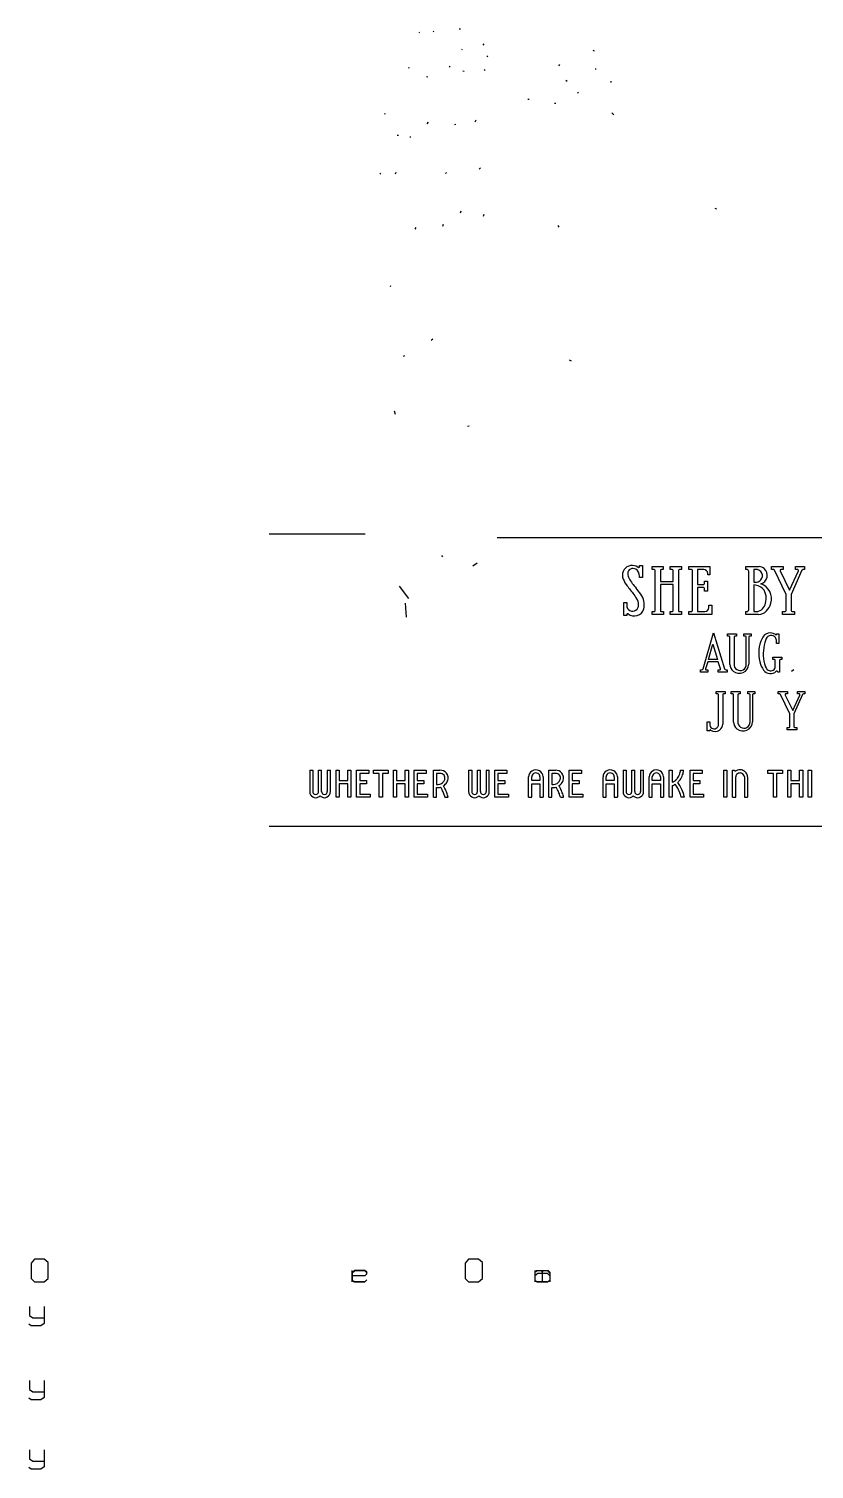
# Model space of a CAD drawing. Header units: metres. Extents: x -210 to 27, y -20 to 71.
# Drawn here: x -147.25 to -126.83, y 33.28 to 70.73 of the extents above; entities that cross this region are included whole.
import ezdxf

# ---------------------------------------------------------------- set-up
doc = ezdxf.new("R2010")
doc.units = ezdxf.units.M

msp = doc.modelspace()

# ---------------------------------------------------------------- linework, layer by layer
at = {"layer": 'MCD_Layer_0'}
for p, q in [((-137.082748, 70.62104), (-137.096313, 70.629868)), ((-136.738358, 70.663033), (-136.71524, 70.649414)), ((-136.056625, 70.727142), (-136.025299, 70.725754)), ((-136.000061, 70.200577), (-135.976791, 70.185822)), ((-135.446869, 70.335114), (-135.417496, 70.303787)), ((-132.580246, 70.175674), (-132.549973, 70.156754)), ((-137.350159, 69.703445), (-137.375275, 69.708763)), ((-136.321915, 69.760208), (-136.296326, 69.727127)), ((-135.411896, 69.672966), (-135.379639, 69.645813)), ((-135.313187, 69.996681), (-135.33847, 70.018524)), ((-133.46669, 69.766388), (-133.439972, 69.803322)), ((-132.516724, 69.695816), (-132.512268, 69.671814)), ((-136.9039, 69.491142), (-136.87674, 69.476059)), ((-135.962021, 69.636185), (-135.924698, 69.628746)), ((-133.284424, 69.388153), (-133.254242, 69.364365)), ((-132.119064, 69.362747), (-132.114532, 69.331238)), ((-134.277176, 68.895599), (-134.236633, 68.895721)), ((-132.986191, 69.083305), (-132.968887, 69.050941)), ((-138.004135, 68.534714), (-137.987732, 68.50573)), ((-133.57991, 68.795395), (-133.544159, 68.79306)), ((-132.040787, 68.492874), (-132.093872, 68.544281)), ((-136.893616, 68.253036), (-136.858215, 68.296577)), ((-136.176346, 68.243454), (-136.144714, 68.246696)), ((-135.646774, 68.312714), (-135.614792, 68.36145)), ((-137.670975, 67.965057), (-137.635696, 67.960587)), ((-137.341934, 67.91671), (-137.311707, 67.918213)), ((-135.54306, 67.076042), (-135.505554, 67.112206)), ((-138.09668, 66.949776), (-138.124069, 66.975883)), ((-137.718277, 66.956078), (-137.697205, 66.999214)), ((-136.417542, 66.96344), (-136.387054, 66.991257)), ((-136.028336, 65.946404), (-136.003632, 65.998596)), ((-135.424393, 65.855835), (-135.406403, 65.905106)), ((-129.408813, 66.068817), (-129.369171, 66.050385)), ((-137.201233, 65.51738), (-137.174469, 65.56308)), ((-136.487701, 65.598419), (-136.463928, 65.65136)), ((-133.457916, 65.57225), (-133.481277, 65.61525)), ((-137.825226, 64.025101), (-137.855408, 64.034531)), ((-136.745789, 62.656227), (-136.784027, 62.622265)), ((-137.506882, 62.218636), (-137.474121, 62.238159)), ((-133.134659, 62.087303), (-133.189133, 62.111702)), ((-137.714981, 60.697197), (-137.743011, 60.791008)), ((-135.838348, 60.397217), (-135.799377, 60.404991)), ((-138.504059, 57.59375), (-140.999985, 57.59375)), ((-135.07135, 57.5), (-99, 57.5)), ((-136.520767, 57.036747), (-136.488037, 57.004948)), ((-135.699631, 56.768028), (-135.587097, 56.848122)), ((-131.371068, 56.75), (-131.371068, 56.77875)), ((-131.371068, 56.77875), (-131.292818, 56.77875)), ((-131.292818, 56.77875), (-131.292818, 56.46625)), ((-131.043734, 56.75), (-130.751234, 56.75)), ((-131.043734, 56.671625), (-131.043734, 56.75)), ((-130.991609, 56.671625), (-131.043734, 56.671625)), ((-130.965359, 55.604375), (-130.965359, 56.646625)), ((-130.828984, 56.646625), (-130.828984, 56.359375)), ((-130.751234, 56.671625), (-130.802734, 56.671625)), ((-130.751234, 56.75), (-130.751234, 56.671625)), ((-130.575359, 56.75), (-130.282484, 56.75)), ((-130.575359, 56.671625), (-130.575359, 56.75)), ((-130.522859, 56.671625), (-130.575359, 56.671625)), ((-130.496609, 56.359375), (-130.496609, 56.646625)), ((-130.360234, 56.646625), (-130.360234, 55.604375)), ((-130.282484, 56.671625), (-130.333983, 56.671625)), ((-130.282484, 56.75), (-130.282484, 56.671625)), ((-130.087171, 56.6725), (-130.087171, 56.75)), ((-130.087171, 56.75), (-129.539671, 56.75)), ((-130.022171, 56.6725), (-130.087171, 56.6725)), ((-129.995921, 55.604375), (-129.995921, 56.6475)), ((-129.702296, 56.6725), (-129.865921, 56.6725)), ((-129.865921, 56.6725), (-129.865921, 56.279125)), ((-129.598546, 56.52875), (-129.598546, 56.5675)), ((-129.539671, 56.75), (-129.539671, 56.52875)), ((-128.609624, 56.671875), (-128.609624, 56.75)), ((-128.609624, 56.75), (-128.258374, 56.75)), ((-128.583374, 56.671875), (-128.609624, 56.671875)), ((-128.531749, 55.629375), (-128.531749, 56.620625)), ((-128.396374, 56.671625), (-128.396374, 56.34625)), ((-128.335374, 56.671625), (-128.396374, 56.671625)), ((-127.937896, 56.749688), (-127.637896, 56.749688)), ((-127.937896, 56.671938), (-127.937896, 56.749688)), ((-127.889146, 56.671938), (-127.937896, 56.671938)), ((-127.560396, 56.020938), (-127.865396, 56.656938)), ((-127.711646, 56.635688), (-127.467896, 56.130938)), ((-127.637896, 56.671938), (-127.687896, 56.671938)), ((-127.637896, 56.749688), (-127.637896, 56.671938)), ((-127.467896, 56.130938), (-127.240396, 56.635688)), ((-127.146646, 56.655875), (-127.429146, 56.019875)), ((-127.319146, 56.671938), (-127.319146, 56.749688)), ((-127.319146, 56.748625), (-127.077896, 56.748625)), ((-127.264146, 56.671938), (-127.319146, 56.671938)), ((-127.077896, 56.670875), (-127.122896, 56.670875)), ((-127.077896, 56.748625), (-127.077896, 56.670875)), ((-137.616943, 56.237652), (-137.379272, 55.919258)), ((-131.371068, 56.46625), (-131.371068, 56.496125)), ((-131.292818, 56.46625), (-131.371068, 56.46625)), ((-130.828984, 56.359375), (-130.496609, 56.359375)), ((-130.828984, 56.28125), (-130.828984, 55.604375)), ((-130.496609, 56.28125), (-130.828984, 56.28125)), ((-130.496609, 55.604375), (-130.496609, 56.28125)), ((-129.865921, 56.279125), (-129.709546, 56.279125)), ((-129.709546, 56.20375), (-129.865921, 56.20375)), ((-129.865921, 56.20375), (-129.865921, 55.57875)), ((-129.683296, 56.304125), (-129.683296, 56.370375)), ((-129.683296, 56.370375), (-129.605171, 56.370375)), ((-129.683296, 56.1125), (-129.683296, 56.1775)), ((-129.605171, 56.370375), (-129.605171, 56.1125)), ((-129.539671, 56.52875), (-129.598546, 56.52875)), ((-128.396374, 56.34625), (-128.333249, 56.34625)), ((-128.396374, 56.269), (-128.396374, 55.57875)), ((-137.463409, 55.795788), (-137.438553, 55.431877)), ((-131.781193, 55.815), (-131.703318, 55.815)), ((-131.781193, 55.47625), (-131.781193, 55.815)), ((-131.703318, 55.815), (-131.703318, 55.7375)), ((-129.605171, 56.1125), (-129.683296, 56.1125)), ((-127.560396, 55.603813), (-127.560396, 56.020938)), ((-127.429146, 56.020938), (-127.429146, 55.603813)), ((-131.703318, 55.47625), (-131.781193, 55.47625)), ((-131.703318, 55.5), (-131.703318, 55.47625)), ((-131.043734, 55.578125), (-130.991609, 55.578125)), ((-131.043734, 55.5), (-131.043734, 55.578125)), ((-130.750609, 55.5), (-131.043734, 55.5)), ((-130.802734, 55.578125), (-130.750609, 55.578125)), ((-130.750609, 55.578125), (-130.750609, 55.5)), ((-130.574984, 55.578125), (-130.522859, 55.578125)), ((-130.574984, 55.5), (-130.574984, 55.578125)), ((-130.281858, 55.5), (-130.574984, 55.5)), ((-130.333983, 55.578125), (-130.281858, 55.578125)), ((-130.281858, 55.578125), (-130.281858, 55.5)), ((-130.087171, 55.5), (-130.087171, 55.578125)), ((-130.087171, 55.578125), (-130.022171, 55.578125)), ((-129.488421, 55.5), (-130.087171, 55.5)), ((-129.865921, 55.57875), (-129.672671, 55.57875)), ((-129.567671, 55.6825), (-129.567671, 55.7475)), ((-129.567671, 55.7475), (-129.488421, 55.7475)), ((-129.488421, 55.7475), (-129.488421, 55.5)), ((-128.609624, 55.5), (-128.609624, 55.578125)), ((-128.609624, 55.578125), (-128.583374, 55.578125)), ((-128.277624, 55.5), (-128.609624, 55.5)), ((-128.396374, 55.57875), (-128.316499, 55.578875)), ((-127.650396, 55.499688), (-127.650396, 55.578813)), ((-127.650396, 55.578813), (-127.585396, 55.578813)), ((-127.337896, 55.499688), (-127.650396, 55.499688)), ((-127.404146, 55.578813), (-127.337896, 55.578813)), ((-127.337896, 55.578813), (-127.337896, 55.499688)), ((-129.718606, 54.0925), (-129.447606, 55.029)), ((-129.579606, 54.333), (-129.466606, 54.732)), ((-129.466606, 54.732), (-129.345606, 54.333)), ((-129.447606, 55.029), (-129.157606, 54.0915)), ((-129.085743, 55.0007), (-128.850643, 55.0007)), ((-129.085743, 54.938), (-129.085743, 55.0007)), ((-129.043043, 54.938), (-129.085743, 54.938)), ((-129.022043, 54.2059), (-129.022043, 54.918)), ((-128.912943, 54.918), (-128.912843, 54.2195)), ((-128.850643, 54.938), (-128.891943, 54.938)), ((-128.850643, 55.0007), (-128.850643, 54.938)), ((-128.657543, 54.9388), (-128.657543, 55.0027)), ((-128.657543, 55.0027), (-128.470043, 55.0027)), ((-128.615143, 54.9388), (-128.657543, 54.9388)), ((-128.595143, 54.2107), (-128.595143, 54.9188)), ((-128.532143, 54.9188), (-128.532143, 54.2107)), ((-128.470043, 54.9388), (-128.511143, 54.9388)), ((-128.470043, 55.0027), (-128.470043, 54.9388)), ((-127.810977, 54.993), (-127.810977, 55.001)), ((-127.810977, 55.001), (-127.749277, 55.001)), ((-127.810977, 54.751), (-127.810977, 54.814)), ((-127.749277, 54.751), (-127.810977, 54.751)), ((-127.749277, 55.001), (-127.749277, 54.751)), ((-129.345606, 54.333), (-129.579606, 54.333)), ((-127.903877, 54.3913), (-127.669477, 54.3913)), ((-127.903877, 54.3288), (-127.903877, 54.3913)), ((-127.903577, 54.3288), (-127.903877, 54.3288)), ((-127.862577, 54.3288), (-127.903577, 54.3288)), ((-127.841577, 54.1567), (-127.841577, 54.3088)), ((-127.732477, 54.3088), (-127.732477, 54)), ((-127.669477, 54.3288), (-127.711477, 54.3288)), ((-127.669477, 54.3913), (-127.669477, 54.3288)), ((-129.783606, 54.0625), (-129.758606, 54.0625)), ((-129.783606, 54), (-129.783606, 54.0625)), ((-129.595606, 54), (-129.783606, 54)), ((-129.597606, 54.271), (-129.654606, 54.0885)), ((-129.634606, 54.0625), (-129.595606, 54.0625)), ((-129.327606, 54.271), (-129.597606, 54.271)), ((-129.595606, 54.0625), (-129.595606, 54)), ((-129.265606, 54.0895), (-129.327606, 54.271)), ((-129.325606, 54), (-129.325606, 54.0625)), ((-129.325606, 54.0625), (-129.285606, 54.0625)), ((-129.095606, 54), (-129.325606, 54)), ((-129.117606, 54.0625), (-129.095606, 54.0625)), ((-129.095606, 54.0625), (-129.095606, 54)), ((-127.778577, 54), (-127.778577, 54.0117)), ((-127.732477, 54), (-127.778577, 54)), ((-127.357096, 54.066773), (-127.417941, 54.020859)), ((-129.379192, 53.4358), (-129.379192, 53.4986)), ((-129.379192, 53.4986), (-129.144892, 53.4986)), ((-129.337192, 53.4358), (-129.379192, 53.4358)), ((-129.316192, 52.6427), (-129.316192, 53.4158)), ((-129.207092, 53.4158), (-129.207092, 52.6528)), ((-129.144892, 53.4358), (-129.186092, 53.4358)), ((-129.144892, 53.4986), (-129.144892, 53.4358)), ((-128.986744, 53.5007), (-128.751644, 53.5007)), ((-128.986744, 53.438), (-128.986744, 53.5007)), ((-128.944044, 53.438), (-128.986744, 53.438)), ((-128.923044, 52.7059), (-128.923044, 53.418)), ((-128.813944, 53.418), (-128.813844, 52.7195)), ((-128.751644, 53.438), (-128.792944, 53.438)), ((-128.751644, 53.5007), (-128.751644, 53.438)), ((-128.558544, 53.4388), (-128.558544, 53.5027)), ((-128.558544, 53.5027), (-128.371044, 53.5027)), ((-128.516144, 53.4388), (-128.558544, 53.4388)), ((-128.496144, 52.7107), (-128.496144, 53.4188)), ((-128.433144, 53.4188), (-128.433144, 52.7107)), ((-128.371044, 53.4388), (-128.412144, 53.4388)), ((-128.371044, 53.5027), (-128.371044, 53.4388)), ((-127.762297, 53.49975), (-127.522297, 53.49975)), ((-127.762297, 53.43755), (-127.762297, 53.49975)), ((-127.723297, 53.43755), (-127.762297, 53.43755)), ((-127.460297, 52.91675), (-127.704297, 53.42555)), ((-127.581297, 53.40855), (-127.386297, 53.00475)), ((-127.522297, 53.43755), (-127.562297, 53.43755)), ((-127.522297, 53.49975), (-127.522297, 53.43755)), ((-127.386297, 53.00475), (-127.204297, 53.40855)), ((-127.129297, 53.4247), (-127.355297, 52.9159)), ((-127.267297, 53.43755), (-127.267297, 53.49975)), ((-127.267297, 53.4989), (-127.074297, 53.4989)), ((-127.223297, 53.43755), (-127.267297, 53.43755)), ((-127.074297, 53.4367), (-127.110297, 53.4367)), ((-127.074297, 53.4989), (-127.074297, 53.4367)), ((-127.460297, 52.58305), (-127.460297, 52.91675)), ((-127.355297, 52.91675), (-127.355297, 52.58305)), ((-129.608892, 52.7155), (-129.545992, 52.7155)), ((-129.608892, 52.4755), (-129.608892, 52.7155)), ((-129.545992, 52.4755), (-129.608892, 52.4755)), ((-129.545992, 52.7155), (-129.545992, 52.6525)), ((-129.545992, 52.4885), (-129.545992, 52.4755)), ((-127.532297, 52.49975), (-127.532297, 52.56305)), ((-127.532297, 52.56305), (-127.480297, 52.56305)), ((-127.282297, 52.49975), (-127.532297, 52.49975)), ((-127.335297, 52.56305), (-127.282297, 52.56305)), ((-127.282297, 52.56305), (-127.282297, 52.49975)), ((-139.941991, 51.453132), (-139.941991, 50.899772)), ((-139.941991, 51.453132), (-139.861132, 51.453132)), ((-139.861132, 51.453132), (-139.861132, 50.899772)), ((-139.714882, 51.453132), (-139.634023, 51.453132)), ((-139.714882, 50.899772), (-139.714882, 51.453132)), ((-139.634023, 50.899772), (-139.634023, 51.453132)), ((-139.487772, 51.453132), (-139.487772, 50.899772)), ((-139.487772, 51.453132), (-139.406913, 51.453132)), ((-139.406913, 50.899772), (-139.406913, 51.453132)), ((-139.260634, 51.453154), (-139.179775, 51.453154)), ((-139.260634, 50.750029), (-139.260634, 51.453154)), ((-139.179775, 51.453154), (-139.179775, 51.183857)), ((-138.953369, 51.453154), (-138.872509, 51.453154)), ((-138.953369, 51.183857), (-138.953369, 51.453154)), ((-138.872509, 51.453154), (-138.872509, 50.750029)), ((-138.726296, 51.453154), (-138.411296, 51.453154)), ((-138.726296, 50.750029), (-138.726296, 51.453154)), ((-138.411296, 51.372295), (-138.645436, 51.372295)), ((-138.645436, 51.372295), (-138.645436, 51.183857)), ((-138.411296, 51.453154), (-138.411296, 51.372295)), ((-138.287372, 51.453153), (-137.906279, 51.453153)), ((-138.287372, 51.372293), (-138.287372, 51.453153)), ((-138.136903, 51.372293), (-138.287372, 51.372293)), ((-138.136903, 50.750028), (-138.136903, 51.372293)), ((-137.906279, 51.372293), (-138.056044, 51.372293)), ((-138.056044, 51.372293), (-138.056044, 50.750028)), ((-137.906279, 51.453153), (-137.906279, 51.372293)), ((-137.767013, 51.453154), (-137.686153, 51.453154)), ((-137.767013, 50.750029), (-137.767013, 51.453154)), ((-137.686153, 51.453154), (-137.686153, 51.183857)), ((-137.459747, 51.453154), (-137.378888, 51.453154)), ((-137.459747, 51.183857), (-137.459747, 51.453154)), ((-137.378888, 51.453154), (-137.378888, 50.750029)), ((-137.232674, 51.453154), (-136.917674, 51.453154)), ((-137.232674, 50.750029), (-137.232674, 51.453154)), ((-136.917674, 51.372295), (-137.151815, 51.372295)), ((-137.151815, 51.372295), (-137.151815, 51.183857)), ((-136.917674, 51.453154), (-136.917674, 51.372295)), ((-136.729119, 51.453153), (-136.560369, 51.453153)), ((-136.729119, 50.750028), (-136.729119, 51.453153)), ((-136.558753, 51.372293), (-136.648259, 51.372293)), ((-136.648259, 51.372293), (-136.648259, 51.082184)), ((-135.812017, 51.453132), (-135.812017, 50.899772)), ((-135.812017, 51.453132), (-135.731157, 51.453132)), ((-135.731157, 51.453132), (-135.731157, 50.899772)), ((-135.584907, 51.453132), (-135.504048, 51.453132)), ((-135.584907, 50.899772), (-135.584907, 51.453132)), ((-135.504048, 50.899772), (-135.504048, 51.453132)), ((-135.357798, 51.453132), (-135.357798, 50.899772)), ((-135.357798, 51.453132), (-135.276939, 51.453132)), ((-135.276939, 50.899772), (-135.276939, 51.453132)), ((-135.130699, 51.453154), (-134.815699, 51.453154)), ((-135.130699, 50.750029), (-135.130699, 51.453154)), ((-134.815699, 51.372295), (-135.04984, 51.372295)), ((-135.04984, 51.372295), (-135.04984, 51.183857)), ((-134.815699, 51.453154), (-134.815699, 51.372295)), ((-133.726876, 51.453153), (-133.558126, 51.453153)), ((-133.726876, 50.750028), (-133.726876, 51.453153)), ((-133.55651, 51.372293), (-133.646016, 51.372293)), ((-133.646016, 51.372293), (-133.646016, 51.082184)), ((-133.197853, 51.453154), (-132.882853, 51.453154)), ((-133.197853, 50.750029), (-133.197853, 51.453154)), ((-132.882853, 51.372295), (-133.116994, 51.372295)), ((-133.116994, 51.372295), (-133.116994, 51.183857)), ((-132.882853, 51.453154), (-132.882853, 51.372295)), ((-131.799718, 51.453132), (-131.799718, 50.899772)), ((-131.799718, 51.453132), (-131.718859, 51.453132)), ((-131.718859, 51.453132), (-131.718859, 50.899772)), ((-131.572609, 51.453132), (-131.49175, 51.453132)), ((-131.572609, 50.899772), (-131.572609, 51.453132)), ((-131.49175, 50.899772), (-131.49175, 51.453132)), ((-131.3455, 51.453132), (-131.3455, 50.899772)), ((-131.3455, 51.453132), (-131.26464, 51.453132)), ((-131.26464, 50.899772), (-131.26464, 51.453132)), ((-130.598838, 51.453155), (-130.517978, 51.453155)), ((-130.598838, 50.75003), (-130.598838, 51.453155)), ((-130.517978, 51.453155), (-130.517978, 51.140335)), ((-130.306407, 51.453155), (-130.225408, 51.453155)), ((-130.056755, 51.453154), (-129.741755, 51.453154)), ((-130.056755, 50.750029), (-130.056755, 51.453154)), ((-129.741755, 51.372295), (-129.975896, 51.372295)), ((-129.975896, 51.372295), (-129.975896, 51.183857)), ((-129.741755, 51.453154), (-129.741755, 51.372295)), ((-129.178237, 51.453155), (-129.097378, 51.453155)), ((-129.178237, 50.75003), (-129.178237, 51.453155)), ((-129.097378, 51.453155), (-129.097378, 50.75003)), ((-128.951128, 51.453153), (-128.900082, 51.453153)), ((-128.951128, 50.750027), (-128.951128, 51.453153)), ((-128.900082, 51.453153), (-128.885879, 51.417082)), ((-128.036471, 51.453153), (-127.655378, 51.453153)), ((-128.036471, 51.372293), (-128.036471, 51.453153)), ((-127.886003, 51.372293), (-128.036471, 51.372293)), ((-127.886003, 50.750028), (-127.886003, 51.372293)), ((-127.655378, 51.372293), (-127.805144, 51.372293)), ((-127.805144, 51.372293), (-127.805144, 50.750028)), ((-127.655378, 51.453153), (-127.655378, 51.372293)), ((-127.516013, 51.453154), (-127.435154, 51.453154)), ((-127.516013, 50.750029), (-127.516013, 51.453154)), ((-127.435154, 51.453154), (-127.435154, 51.183857)), ((-127.208748, 51.453154), (-127.127888, 51.453154)), ((-127.208748, 51.183857), (-127.208748, 51.453154)), ((-127.127888, 51.453154), (-127.127888, 50.750029)), ((-126.981673, 51.453155), (-126.900814, 51.453155)), ((-126.981673, 50.75003), (-126.981673, 51.453155)), ((-126.900814, 51.453155), (-126.900814, 50.75003)), ((-139.179775, 51.183857), (-138.953369, 51.183857)), ((-138.953369, 51.102998), (-139.179775, 51.102998)), ((-139.179775, 51.102998), (-139.179775, 50.750029)), ((-138.953369, 50.750029), (-138.953369, 51.102998)), ((-138.645436, 51.183857), (-138.469655, 51.183857)), ((-138.469655, 51.102998), (-138.645436, 51.102998)), ((-138.645436, 51.102998), (-138.645436, 50.830889)), ((-138.469655, 51.183857), (-138.469655, 51.102998)), ((-137.686153, 51.183857), (-137.459747, 51.183857)), ((-137.459747, 51.102998), (-137.686153, 51.102998)), ((-137.686153, 51.102998), (-137.686153, 50.750029)), ((-137.459747, 50.750029), (-137.459747, 51.102998)), ((-137.151815, 51.183857), (-136.976033, 51.183857)), ((-136.976033, 51.102998), (-137.151815, 51.102998)), ((-137.151815, 51.102998), (-137.151815, 50.830889)), ((-136.976033, 51.183857), (-136.976033, 51.102998)), ((-136.648259, 50.750028), (-136.648259, 51.001325)), ((-135.04984, 51.183857), (-134.874059, 51.183857)), ((-134.874059, 51.102998), (-135.04984, 51.102998)), ((-135.04984, 51.102998), (-135.04984, 50.830889)), ((-134.874059, 51.183857), (-134.874059, 51.102998)), ((-134.252293, 50.750029), (-134.252293, 51.282999)), ((-134.171434, 51.183857), (-134.171434, 51.280327)), ((-133.959793, 51.183857), (-134.171434, 51.183857)), ((-134.171434, 50.750029), (-134.171434, 51.102998)), ((-134.171434, 51.102998), (-133.959793, 51.102998)), ((-133.959793, 51.280327), (-133.959793, 51.183857)), ((-133.959793, 51.102998), (-133.959793, 50.750029)), ((-133.878934, 51.282999), (-133.878934, 50.750029)), ((-133.646016, 50.750028), (-133.646016, 51.001325)), ((-133.116994, 51.183857), (-132.941213, 51.183857)), ((-132.941213, 51.102998), (-133.116994, 51.102998)), ((-133.116994, 51.102998), (-133.116994, 50.830889)), ((-132.941213, 51.183857), (-132.941213, 51.102998)), ((-132.319356, 50.750029), (-132.319356, 51.282999)), ((-132.238496, 51.183857), (-132.238496, 51.280327)), ((-132.026855, 51.183857), (-132.238496, 51.183857)), ((-132.238496, 50.750029), (-132.238496, 51.102998)), ((-132.238496, 51.102998), (-132.026855, 51.102998)), ((-132.026855, 51.280327), (-132.026855, 51.183857)), ((-132.026855, 51.102998), (-132.026855, 50.750029)), ((-131.945996, 51.282999), (-131.945996, 50.750029)), ((-131.118413, 50.750029), (-131.118413, 51.282999)), ((-131.037553, 51.183857), (-131.037553, 51.280327)), ((-130.825912, 51.183857), (-131.037553, 51.183857)), ((-131.037553, 50.750029), (-131.037553, 51.102998)), ((-131.037553, 51.102998), (-130.825912, 51.102998)), ((-130.825912, 51.280327), (-130.825912, 51.183857)), ((-130.825912, 51.102998), (-130.825912, 50.750029)), ((-130.745053, 51.282999), (-130.745053, 50.750029)), ((-130.517978, 51.052375), (-130.517978, 50.75003)), ((-129.975896, 51.183857), (-129.800115, 51.183857)), ((-129.800115, 51.102998), (-129.975896, 51.102998)), ((-129.975896, 51.102998), (-129.975896, 50.830889)), ((-129.800115, 51.183857), (-129.800115, 51.102998)), ((-128.870269, 50.750027), (-128.870269, 51.278988)), ((-128.643863, 51.278988), (-128.643863, 50.750027)), ((-128.563004, 51.278988), (-128.563004, 50.750027)), ((-127.435154, 51.183857), (-127.208748, 51.183857)), ((-127.208748, 51.102998), (-127.435154, 51.102998)), ((-127.435154, 51.102998), (-127.435154, 50.750029)), ((-127.208748, 50.750029), (-127.208748, 51.102998)), ((-139.179775, 50.750029), (-139.260634, 50.750029)), ((-138.872509, 50.750029), (-138.953369, 50.750029)), ((-138.374733, 50.750029), (-138.726296, 50.750029)), ((-138.645436, 50.830889), (-138.374733, 50.830889)), ((-138.374733, 50.830889), (-138.374733, 50.750029)), ((-138.056044, 50.750028), (-138.136903, 50.750028)), ((-137.686153, 50.750029), (-137.767013, 50.750029)), ((-137.378888, 50.750029), (-137.459747, 50.750029)), ((-136.881111, 50.750029), (-137.232674, 50.750029)), ((-137.151815, 50.830889), (-136.881111, 50.830889)), ((-136.881111, 50.830889), (-136.881111, 50.750029)), ((-136.729119, 50.750028), (-136.648259, 50.750028)), ((-136.428181, 50.750028), (-136.344791, 50.750028)), ((-134.779137, 50.750029), (-135.130699, 50.750029)), ((-135.04984, 50.830889), (-134.779137, 50.830889)), ((-134.779137, 50.830889), (-134.779137, 50.750029)), ((-134.252293, 50.750029), (-134.171434, 50.750029)), ((-133.959793, 50.750029), (-133.878934, 50.750029)), ((-133.726876, 50.750028), (-133.646016, 50.750028)), ((-133.425938, 50.750028), (-133.342548, 50.750028)), ((-132.846291, 50.750029), (-133.197853, 50.750029)), ((-133.116994, 50.830889), (-132.846291, 50.830889)), ((-132.846291, 50.830889), (-132.846291, 50.750029)), ((-132.319356, 50.750029), (-132.238496, 50.750029)), ((-132.026855, 50.750029), (-131.945996, 50.750029)), ((-131.118413, 50.750029), (-131.037553, 50.750029)), ((-130.825912, 50.750029), (-130.745053, 50.750029)), ((-130.517978, 50.75003), (-130.598838, 50.75003)), ((-130.202978, 50.75003), (-130.285806, 50.75003)), ((-129.705193, 50.750029), (-130.056755, 50.750029)), ((-129.975896, 50.830889), (-129.705193, 50.830889)), ((-129.705193, 50.830889), (-129.705193, 50.750029)), ((-129.097378, 50.75003), (-129.178237, 50.75003)), ((-128.951128, 50.750027), (-128.870269, 50.750027)), ((-128.643863, 50.750027), (-128.563004, 50.750027)), ((-127.805144, 50.750028), (-127.886003, 50.750028)), ((-127.435154, 50.750029), (-127.516013, 50.750029)), ((-127.127888, 50.750029), (-127.208748, 50.750029)), ((-126.900814, 50.75003), (-126.981673, 50.75003)), ((-141, 50), (-99, 50)), ((-147.098644, 38.745199), (-147.187744, 38.641249)), ((-147.187744, 38.641249), (-147.187744, 38.240299)), ((-146.846194, 38.745199), (-147.098644, 38.745199)), ((-146.742244, 38.656099), (-146.846194, 38.745199)), ((-146.742244, 38.240299), (-146.742244, 38.656099)), ((-135.812633, 38.745199), (-135.901733, 38.641249)), ((-135.901733, 38.641249), (-135.901733, 38.240299)), ((-135.560183, 38.745199), (-135.812633, 38.745199)), ((-135.456233, 38.656099), (-135.560183, 38.745199)), ((-135.456233, 38.240299), (-135.456233, 38.656099)), ((-147.187744, 38.240299), (-147.098644, 38.151199)), ((-146.846194, 38.151199), (-146.742244, 38.240299)), ((-138.842035, 38.388799), (-138.767785, 38.448199)), ((-138.842035, 38.151199), (-138.842035, 38.448199)), ((-138.842035, 38.403649), (-138.782635, 38.448199)), ((-138.782635, 38.448199), (-138.842035, 38.388799)), ((-138.842035, 38.388799), (-138.842035, 38.403649)), ((-138.842035, 38.388799), (-138.842035, 38.210599)), ((-138.842035, 38.195749), (-138.842035, 38.388799)), ((-138.515335, 38.314549), (-138.842035, 38.314549)), ((-138.842035, 38.210599), (-138.782635, 38.151199)), ((-138.797485, 38.151199), (-138.842035, 38.195749)), ((-138.782635, 38.448199), (-138.515335, 38.448199)), ((-138.515335, 38.448199), (-138.782635, 38.448199)), ((-138.767785, 38.448199), (-138.515335, 38.448199)), ((-138.515335, 38.448199), (-138.455935, 38.388799)), ((-138.515335, 38.448199), (-138.455935, 38.403649)), ((-138.455935, 38.403649), (-138.515335, 38.448199)), ((-138.455935, 38.359099), (-138.515335, 38.314549)), ((-138.455935, 38.210599), (-138.515335, 38.151199)), ((-138.515335, 38.151199), (-138.455935, 38.210599)), ((-138.455935, 38.359099), (-138.455935, 38.403649)), ((-135.901733, 38.240299), (-135.812633, 38.151199)), ((-135.560183, 38.151199), (-135.456233, 38.240299)), ((-134.090036, 38.448199), (-134.090036, 38.151199)), ((-134.090036, 38.403649), (-134.015786, 38.448199)), ((-134.090036, 38.403649), (-134.045486, 38.448199)), ((-134.015786, 38.373949), (-134.090036, 38.314549)), ((-134.090036, 38.314549), (-134.090036, 38.195749)), ((-134.090036, 38.195749), (-134.030636, 38.151199)), ((-134.045486, 38.448199), (-133.926686, 38.448199)), ((-134.030636, 38.448199), (-133.778186, 38.448199)), ((-134.015786, 38.448199), (-133.763336, 38.448199)), ((-133.763336, 38.373949), (-134.015786, 38.373949)), ((-133.926686, 38.448199), (-133.896986, 38.403649)), ((-133.896986, 38.403649), (-133.867286, 38.448199)), ((-133.896986, 38.403649), (-133.896986, 38.151199)), ((-133.867286, 38.448199), (-133.748486, 38.448199)), ((-133.763336, 38.448199), (-133.703936, 38.373949)), ((-133.703936, 38.314549), (-133.763336, 38.373949)), ((-133.763336, 38.151199), (-133.703936, 38.195749)), ((-133.748486, 38.448199), (-133.703936, 38.403649)), ((-133.703936, 38.403649), (-133.703936, 38.151199)), ((-133.703936, 38.373949), (-133.703936, 38.151199)), ((-147.098644, 38.151199), (-146.846194, 38.151199)), ((-138.515335, 38.151199), (-138.797485, 38.151199)), ((-138.782635, 38.151199), (-138.515335, 38.151199)), ((-135.812633, 38.151199), (-135.560183, 38.151199)), ((-133.778186, 38.151199), (-134.030636, 38.151199)), ((-134.030636, 38.151199), (-133.763336, 38.151199)), ((-147.232293, 37.516318), (-147.232293, 37.278718)), ((-146.846193, 37.516318), (-146.846193, 37.219318)), ((-147.232293, 37.278718), (-147.143193, 37.219318)), ((-147.143193, 37.219318), (-146.846193, 37.219318)), ((-147.113493, 37.219318), (-146.964993, 37.219318)), ((-146.846193, 37.070818), (-146.935293, 37.011418)), ((-146.846193, 37.219318), (-146.846193, 37.130218)), ((-146.846193, 37.130218), (-146.846193, 37.070818)), ((-147.187743, 37.011418), (-147.247143, 37.055968)), ((-146.935293, 37.011418), (-147.187743, 37.011418)), ((-147.232293, 35.589431), (-147.232293, 35.351831)), ((-146.846193, 35.589431), (-146.846193, 35.292431)), ((-147.232293, 35.351831), (-147.143193, 35.292431)), ((-147.143193, 35.292431), (-146.846193, 35.292431)), ((-147.113493, 35.292431), (-146.964993, 35.292431)), ((-146.846193, 35.292431), (-146.846193, 35.203331)), ((-146.846193, 35.203331), (-146.846193, 35.143931)), ((-147.187743, 35.084531), (-147.247143, 35.129081)), ((-146.935293, 35.084531), (-147.187743, 35.084531)), ((-146.846193, 35.143931), (-146.935293, 35.084531)), ((-147.232293, 33.788798), (-147.232293, 33.551198)), ((-146.846193, 33.788798), (-146.846193, 33.491798)), ((-147.187743, 33.283898), (-147.247143, 33.328448)), ((-147.232293, 33.551198), (-147.143193, 33.491798)), ((-147.143193, 33.491798), (-146.846193, 33.491798)), ((-147.113493, 33.491798), (-146.964993, 33.491798)), ((-146.846193, 33.343298), (-146.935293, 33.283898)), ((-146.846193, 33.491798), (-146.846193, 33.402698)), ((-146.846193, 33.402698), (-146.846193, 33.343298)), ((-146.935293, 33.283898), (-147.187743, 33.283898))]:
    msp.add_line(p, q, dxfattribs=at)
for centre, radius, start, end in [((-131.567852, 56.528596), 0.247394, 97.715966, 193.343443), ((-131.543067, 56.566436), 0.133406, 55.40243, 181.207285), ((-131.416404, 56.566592), 0.260056, 180.65376, 209.129725), ((-131.558993, 56.526236), 0.251065, 54.252556, 99.64745), ((-131.577703, 56.501487), 0.206705, 358.513467, 57.722243), ((-131.39639, 56.749688), 0.025324, 231.026383, 0.706224), ((-130.990984, 56.646), 0.025633, 1.397495, 91.396916), ((-130.803358, 56.646), 0.025633, 88.603013, 178.602576), ((-130.522234, 56.646), 0.025633, 1.397495, 91.396916), ((-130.334608, 56.646), 0.025633, 88.602862, 178.602646), ((-130.021546, 56.646875), 0.025633, 1.397424, 91.396987), ((-129.705324, 56.565751), 0.106792, 0.938382, 88.375458), ((-128.583604, 56.620017), 0.051859, 0.671892, 89.745718), ((-128.332576, 56.515792), 0.155858, 40.252045, 91.028534), ((-128.336748, 56.5094), 0.163187, 271.228582, 41.018653), ((-128.279649, 56.520267), 0.230716, 48.946844, 84.709125), ((-128.279763, 56.519786), 0.231154, 287.014614, 49.003718), ((-127.888771, 56.64623), 0.025711, 24.612825, 90.836021), ((-127.689547, 56.647114), 0.024878, 86.195561, 207.340897), ((-127.262496, 56.647114), 0.024878, 332.659041, 93.8045), ((-127.123272, 56.645167), 0.025711, 89.163964, 155.387027), ((-131.257098, 56.618641), 0.570762, 194.939451, 215.663314), ((-129.552963, 57.794861), 2.641331, 214.840753, 221.176043), ((-130.344034, 57.187064), 1.498964, 209.893345, 221.823384), ((-132.51814, 55.238943), 1.420268, 33.84699, 41.902995), ((-129.708921, 56.30475), 0.025633, 268.602796, 358.602963), ((-129.711109, 56.175937), 0.027856, 3.215599, 86.784319), ((-128.395893, 55.9459), 0.323101, 35.276993, 90.085209), ((-128.360651, 55.902843), 0.422851, 344.978855, 69.43607), ((-128.833877, 57.868407), 3.257937, 213.803305, 216.694673), ((-131.752514, 55.733958), 0.359238, 2.759075, 31.493659), ((-131.70421, 55.755011), 0.457508, 346.247721, 36.945799), ((-128.36996, 55.856079), 0.284777, 289.265442, 356.007166), ((-128.503337, 55.922812), 0.426343, 348.285626, 29.460944), ((-128.359594, 55.902249), 0.421676, 312.979134, 345.019499), ((-131.680951, 55.501388), 0.022409, 38.619458, 183.551817), ((-131.548442, 55.742954), 0.154972, 182.016916, 3.068592), ((-131.507896, 55.7235), 0.259828, 233.226725, 342.703745), ((-130.990984, 55.60375), 0.025633, 268.602868, 1.397132), ((-130.803359, 55.60375), 0.025633, 178.602799, 271.397201), ((-130.522234, 55.60375), 0.025633, 268.602868, 1.397132), ((-130.334609, 55.60375), 0.025633, 178.602732, 271.397349), ((-130.021546, 55.60375), 0.025633, 268.602799, 1.397201), ((-129.672226, 55.683307), 0.104558, 269.756155, 359.55768), ((-128.583604, 55.629983), 0.051859, 270.254229, 359.328067), ((-128.32528, 55.723451), 0.144842, 273.475623, 289.891392), ((-128.282712, 55.783256), 0.283302, 271.029081, 318.016276), ((-127.586021, 55.604438), 0.025633, 271.397233, 358.602746), ((-127.403521, 55.604438), 0.025633, 181.397254, 268.602767), ((-129.042543, 54.9175), 0.020506, 1.397353, 91.397058), ((-128.892443, 54.9175), 0.020506, 88.603013, 178.602576), ((-128.615643, 54.9183), 0.020506, 1.397356, 88.602729), ((-128.511643, 54.9183), 0.020506, 88.603022, 178.602648), ((-127.346788, 54.492342), 0.923528, 155.16019, 193.924587), ((-127.901358, 54.738201), 0.317136, 126.540314, 153.380111), ((-127.072787, 54.486053), 1.080575, 164.325161, 194.450617), ((-127.618362, 54.659146), 0.508889, 154.578331, 166.493468), ((-127.974917, 54.805063), 0.220466, 51.666781, 121.520339), ((-127.949735, 54.813436), 0.143398, 37.63557, 153.419514), ((-127.828497, 54.992609), 0.017525, 236.472138, 1.278679), ((-127.953349, 54.819911), 0.142495, 357.622698, 34.685174), ((-127.862077, 54.3083), 0.020506, 1.397123, 91.397202), ((-127.711977, 54.3083), 0.020506, 88.6027, 178.602731), ((-129.757827, 54.103128), 0.040635, 268.901502, 344.838294), ((-129.634043, 54.083625), 0.021132, 166.662424, 268.474747), ((-129.284771, 54.082789), 0.020306, 267.644957, 19.297293), ((-129.118165, 54.103815), 0.041319, 197.340356, 270.775451), ((-128.781593, 54.216013), 0.240663, 182.408335, 230.354914), ((-128.776744, 54.217198), 0.244687, 229.6577, 358.478167), ((-128.754284, 54.204598), 0.159258, 174.630949, 2.195781), ((-127.642987, 54.421686), 0.619036, 194.174404, 215.877204), ((-127.964957, 54.187941), 0.221167, 215.693912, 313.193478), ((-127.67534, 54.320829), 0.455957, 193.240195, 207.117051), ((-127.965153, 54.162711), 0.126224, 203.193065, 303.124523), ((-127.953186, 54.153022), 0.11167, 300.698389, 1.887602), ((-127.799737, 54.01066), 0.021186, 2.813812, 130.789004), ((-129.336692, 53.4153), 0.020506, 1.397068, 91.397343), ((-129.186592, 53.4153), 0.020506, 88.60272, 178.602788), ((-128.943544, 53.4175), 0.020506, 1.397353, 91.397058), ((-128.793444, 53.4175), 0.020506, 88.603013, 178.602576), ((-128.516644, 53.4183), 0.020506, 1.397356, 88.602729), ((-128.412644, 53.4183), 0.020506, 88.603022, 178.602648), ((-127.722997, 53.416984), 0.020569, 24.612825, 90.836021), ((-127.563617, 53.417691), 0.019903, 86.195561, 207.340897), ((-127.221976, 53.417691), 0.019903, 332.659041, 93.8045), ((-127.110597, 53.416133), 0.020569, 89.163964, 155.387027), ((-129.43119, 52.645252), 0.115031, 176.387625, 358.628938), ((-129.532386, 52.489646), 0.013654, 40.423684, 184.81604), ((-129.407092, 52.637756), 0.180539, 230.474012, 309.525988), ((-129.409265, 52.663707), 0.202484, 305.323067, 356.827086), ((-128.682594, 52.716013), 0.240663, 182.408335, 230.354914), ((-128.677745, 52.717198), 0.244687, 229.6577, 358.478167), ((-128.655285, 52.704598), 0.159258, 174.630949, 2.195781), ((-127.480797, 52.58355), 0.020506, 271.397233, 358.602746), ((-127.334797, 52.58355), 0.020506, 181.397254, 268.602767), ((-136.555957, 51.234455), 0.218742, 40.112152, 91.155739), ((-136.555978, 51.234294), 0.138027, 40.146291, 91.151726), ((-136.543348, 51.253114), 0.116406, 340.74339, 37.072485), ((-136.543023, 51.253055), 0.196955, 340.735715, 38.398011), ((-134.065641, 51.276927), 0.186751, 123.361902, 178.136976), ((-134.065695, 51.276948), 0.105792, 123.335311, 178.169665), ((-134.065617, 51.276986), 0.186715, 59.817874, 123.37771), ((-134.06556, 51.27711), 0.105732, 59.807971, 123.444825), ((-134.065618, 51.276975), 0.105878, 1.814314, 59.817272), ((-134.065744, 51.276832), 0.186912, 1.890647, 59.808015), ((-133.553714, 51.234455), 0.218742, 40.112152, 91.155739), ((-133.553735, 51.234294), 0.138027, 40.146291, 91.151726), ((-133.541105, 51.253114), 0.116406, 340.74339, 37.072485), ((-133.54078, 51.253055), 0.196955, 340.735715, 38.398011), ((-132.132703, 51.276927), 0.186751, 123.361902, 178.136976), ((-132.132758, 51.276948), 0.105792, 123.335311, 178.169665), ((-132.13268, 51.276986), 0.186715, 59.817874, 123.37771), ((-132.132622, 51.27711), 0.105732, 59.807972, 123.444825), ((-132.13268, 51.276975), 0.105878, 1.814314, 59.817272), ((-132.132806, 51.276832), 0.186912, 1.890647, 59.808015), ((-130.93176, 51.276927), 0.186751, 123.361902, 178.136976), ((-130.931815, 51.276948), 0.105792, 123.335311, 178.169665), ((-130.931737, 51.276986), 0.186715, 59.817874, 123.37771), ((-130.931679, 51.27711), 0.105732, 59.807971, 123.444825), ((-130.931737, 51.276975), 0.105878, 1.814314, 59.817272), ((-130.931863, 51.276832), 0.186912, 1.890647, 59.808015), ((-130.686193, 51.478822), 0.380821, 323.085849, 341.372112), ((-130.68278, 51.477477), 0.377157, 341.400111, 356.302608), ((-130.68726, 51.479613), 0.462953, 323.089329, 341.324953), ((-130.677171, 51.476376), 0.452359, 341.304227, 357.057629), ((-128.761131, 51.273101), 0.190505, 109.068889, 130.906202), ((-128.760643, 51.273177), 0.10978, 110.160994, 176.965575), ((-128.756749, 51.248006), 0.215693, 72.008873, 107.991127), ((-128.756785, 51.248036), 0.134804, 71.982784, 108.017216), ((-128.750991, 51.275403), 0.107028, 35.734607, 70.400771), ((-128.750894, 51.275438), 0.187817, 35.773186, 71.123105), ((-128.750631, 51.275236), 0.106835, 2.012447, 35.919622), ((-128.751869, 51.274922), 0.188909, 1.233159, 35.727084), ((-136.654117, 51.540652), 0.458505, 270.731958, 281.394389), ((-136.653484, 51.524418), 0.523119, 270.572276, 282.429118), ((-136.615027, 51.273959), 0.18989, 285.734033, 316.603774), ((-137.464264, 50.451039), 1.081223, 27.155232, 31.349875), ((-137.386262, 50.496805), 0.990945, 20.230119, 26.859151), ((-136.618389, 51.278958), 0.195773, 316.216741, 340.845787), ((-136.613256, 51.271988), 0.26811, 303.096853, 316.548597), ((-137.444434, 50.462408), 1.139235, 27.078812, 30.895745), ((-137.403503, 50.489112), 1.090647, 20.297409, 26.808548), ((-136.618865, 51.279286), 0.277205, 316.250924, 340.789494), ((-133.651873, 51.540652), 0.458505, 270.731958, 281.394389), ((-133.651241, 51.524418), 0.523119, 270.572276, 282.429118), ((-133.612784, 51.273959), 0.18989, 285.734033, 316.603774), ((-134.462021, 50.451039), 1.081223, 27.155232, 31.349875), ((-134.384019, 50.496805), 0.990945, 20.230119, 26.859151), ((-133.616146, 51.278958), 0.195773, 316.216741, 340.845787), ((-133.611013, 51.271988), 0.26811, 303.096853, 316.548597), ((-134.442191, 50.462408), 1.139235, 27.078812, 30.895745), ((-134.40126, 50.489112), 1.090647, 20.297409, 26.808548), ((-133.616622, 51.279286), 0.277205, 316.250924, 340.789494), ((-130.693323, 51.506994), 0.406429, 295.558275, 310.418886), ((-130.688632, 51.498115), 0.477291, 290.949688, 300.969715), ((-131.208048, 50.521978), 0.952167, 29.223539, 36.538779), ((-130.683858, 51.478474), 0.378748, 312.126465, 322.915872), ((-130.683476, 51.478002), 0.458961, 311.835207, 322.966383), ((-131.207983, 50.521907), 1.033012, 29.226474, 36.477909), ((-131.178228, 50.541826), 0.916457, 17.955625, 29.050774), ((-131.173861, 50.543826), 0.992534, 17.921475, 29.08402), ((-139.785278, 50.896481), 0.156748, 178.796892, 241.55602), ((-139.784881, 50.89669), 0.076313, 177.685252, 242.898035), ((-139.788042, 50.883695), 0.144236, 240.102404, 299.897596), ((-139.788007, 50.883864), 0.063545, 240.137014, 299.862986), ((-139.791133, 50.89669), 0.076314, 297.102391, 2.31412), ((-139.792044, 50.898146), 0.158802, 298.550222, 317.773224), ((-139.55794, 50.896613), 0.156973, 222.077025, 241.505647), ((-139.557772, 50.89669), 0.076313, 177.685418, 242.898272), ((-139.560898, 50.883827), 0.144368, 240.116389, 299.883611), ((-139.560897, 50.883863), 0.063544, 240.136939, 299.863061), ((-139.564024, 50.89669), 0.076314, 297.102391, 2.31412), ((-139.563627, 50.896481), 0.156748, 298.443855, 1.203029), ((-137.403566, 50.490951), 1.009206, 14.875164, 20.202245), ((-137.406916, 50.490464), 1.093382, 13.732868, 20.168894), ((-135.655303, 50.896481), 0.156748, 178.796892, 241.55602), ((-135.654907, 50.89669), 0.076313, 177.685252, 242.898035), ((-135.658068, 50.883695), 0.144236, 240.102404, 299.897596), ((-135.658033, 50.883864), 0.063545, 240.137015, 299.862985), ((-135.661159, 50.89669), 0.076314, 297.102391, 2.31412), ((-135.662069, 50.898146), 0.158802, 298.550222, 317.773224), ((-135.427965, 50.896613), 0.156973, 222.077025, 241.505647), ((-135.427798, 50.89669), 0.076313, 177.685418, 242.898272), ((-135.430923, 50.883827), 0.144368, 240.116389, 299.883611), ((-135.430923, 50.883863), 0.063544, 240.136939, 299.863061), ((-135.43405, 50.89669), 0.076314, 297.102391, 2.31412), ((-135.433652, 50.896481), 0.156748, 298.443855, 1.203029), ((-134.401323, 50.490951), 1.009206, 14.875164, 20.202245), ((-134.404673, 50.490464), 1.093382, 13.732868, 20.168894), ((-131.643005, 50.896481), 0.156748, 178.796892, 241.55602), ((-131.642608, 50.89669), 0.076313, 177.685252, 242.898035), ((-131.645769, 50.883695), 0.144236, 240.102404, 299.897596), ((-131.645734, 50.883864), 0.063545, 240.137014, 299.862986), ((-131.64886, 50.89669), 0.076314, 297.102391, 2.314121), ((-131.649771, 50.898146), 0.158802, 298.550222, 317.773224), ((-131.415667, 50.896613), 0.156973, 222.077025, 241.505647), ((-131.415499, 50.89669), 0.076313, 177.685418, 242.898272), ((-131.418625, 50.883827), 0.144368, 240.116389, 299.883611), ((-131.418625, 50.883863), 0.063544, 240.136939, 299.863061), ((-131.421751, 50.89669), 0.076314, 297.102391, 2.31412), ((-131.421354, 50.896481), 0.156748, 298.443855, 1.203029), ((-131.163909, 50.546642), 0.901351, 13.041023, 17.945015), ((-131.167223, 50.545548), 0.985688, 11.973044, 17.944979)]:
    msp.add_arc(centre, radius, start, end, dxfattribs=at)

doc.saveas('drawing.dxf')
